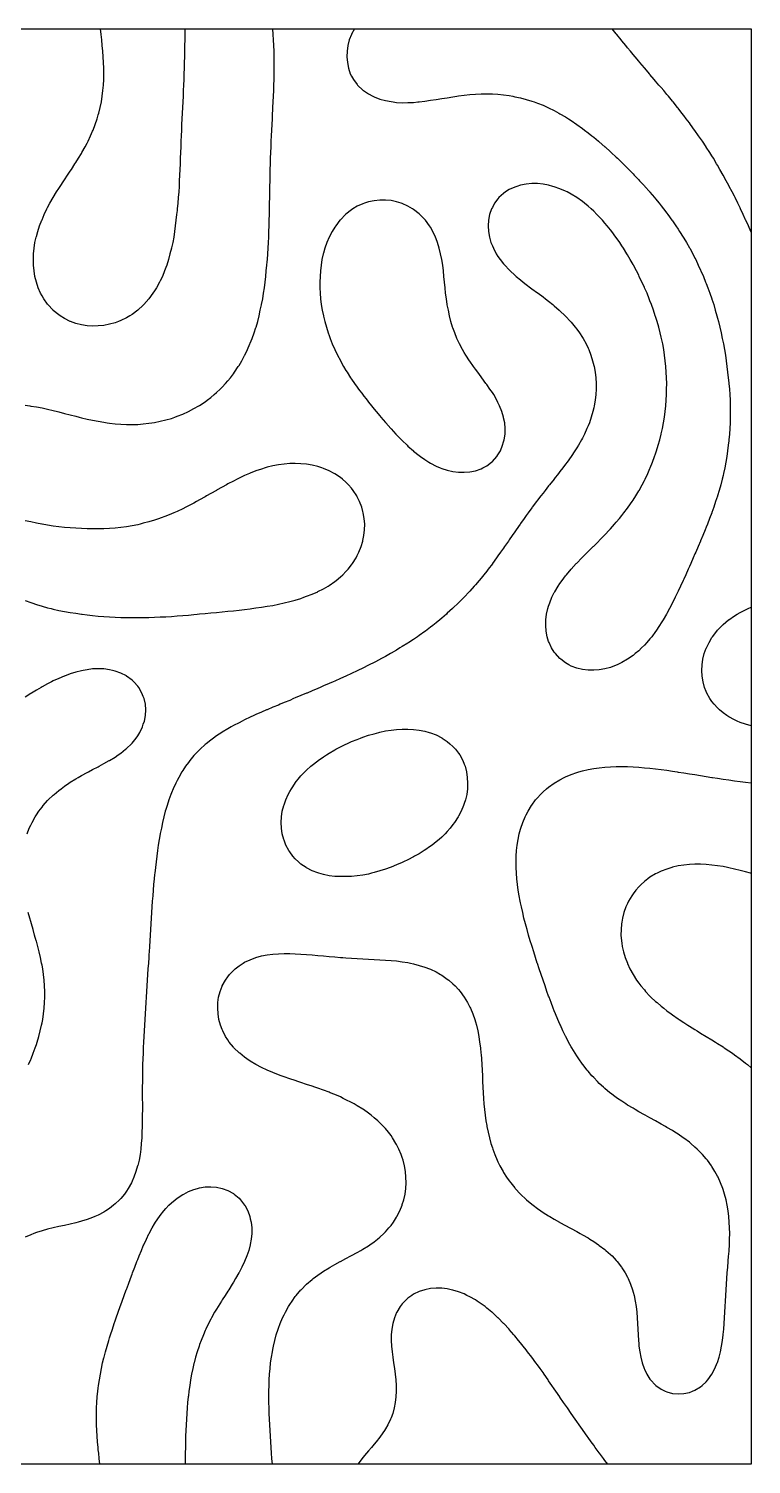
# Model space of a CAD drawing. Header units: metres. Extents: x 0 to 255, y 0 to 255.
# Drawn here: x 126.6 to 255, y 0 to 255 of the extents above; entities that cross this region are included whole.
import ezdxf

# ---------------------------------------------------------------- set-up
doc = ezdxf.new("R2010")
doc.units = ezdxf.units.M

msp = doc.modelspace()

# ---------------------------------------------------------------- linework, layer by layer
for points in [[(0, 0), (0, 255), (255, 255), (255, 0), (0, 0)], [(126, 188.11), (126.84, 188), (127, 187.98), (128, 187.81), (129, 187.63), (130, 187.43), (131, 187.21), (131.75, 187), (132, 186.93), (133, 186.67), (134, 186.42), (135, 186.17), (135.6, 186), (136, 185.89), (137, 185.65), (138, 185.45), (139, 185.26), (140, 185.09), (140.55, 185), (141, 184.93), (142, 184.81), (143, 184.73), (144, 184.69), (145, 184.68), (146, 184.72), (147, 184.79), (148, 184.91), (148.53, 185), (149, 185.08), (150, 185.28), (151, 185.51), (152, 185.79), (152.58, 186), (153, 186.16), (154, 186.54), (155, 186.99), (155.01, 187), (156, 187.51), (156.84, 188), (157, 188.1), (158, 188.75), (158.33, 189), (159, 189.51), (159.59, 190), (160, 190.37), (160.67, 191), (161, 191.33), (161.62, 192), (162, 192.43), (162.47, 193), (163, 193.7), (163.22, 194), (163.87, 195), (164, 195.2), (164.48, 196), (165, 196.96), (165.02, 197), (165.5, 198), (165.94, 199), (166, 199.14), (166.35, 200), (166.68, 201), (167, 201.95), (167.02, 202), (167.32, 203), (167.56, 204), (167.78, 205), (168, 205.97), (168.01, 206), (168.21, 207), (168.37, 208), (168.51, 209), (168.63, 210), (168.74, 211), (168.84, 212), (168.94, 213), (169, 213.61), (169.04, 214), (169.12, 215), (169.18, 216), (169.24, 217), (169.28, 218), (169.32, 219), (169.35, 220), (169.38, 221), (169.4, 222), (169.42, 223), (169.44, 224), (169.46, 225), (169.48, 226), (169.5, 227), (169.52, 228), (169.54, 229), (169.56, 230), (169.58, 231), (169.61, 232), (169.64, 233), (169.68, 234), (169.72, 235), (169.76, 236), (169.81, 237), (169.86, 238), (169.92, 239), (169.97, 240), (170, 240.43), (170.03, 241), (170.09, 242), (170.14, 243), (170.18, 244), (170.21, 245), (170.24, 246), (170.26, 247), (170.26, 248), (170.26, 249), (170.25, 250), (170.22, 251), (170.19, 252), (170.14, 253), (170.08, 254), (170.01, 255)], [(184.5, 255), (184, 254.02), (183.99, 254), (183.59, 253), (183.34, 252), (183.19, 251), (183.15, 250), (183.24, 249), (183.43, 248), (183.77, 247), (184, 246.57), (184.32, 246), (185, 245.07), (185.06, 245), (186, 244.1), (186.13, 244), (187, 243.41), (187.76, 243), (188, 242.87), (189, 242.5), (190, 242.24), (191, 242.05), (191.37, 242), (192, 241.92), (193, 241.86), (194, 241.87), (195, 241.92), (195.77, 242), (196, 242.02), (197, 242.15), (198, 242.29), (199, 242.43), (200, 242.58), (201, 242.73), (202, 242.89), (202.68, 243), (203, 243.05), (204, 243.19), (205, 243.29), (206, 243.36), (207, 243.41), (208, 243.42), (209, 243.41), (210, 243.35), (211, 243.26), (212, 243.12), (212.62, 243), (213, 242.92), (214, 242.7), (215, 242.45), (216, 242.15), (216.41, 242), (217, 241.77), (218, 241.39), (218.87, 241), (219, 240.93), (220, 240.45), (220.82, 240), (221, 239.89), (222, 239.32), (222.5, 239), (223, 238.67), (224, 238), (224, 238), (225, 237.29), (225.37, 237), (226, 236.52), (226.65, 236), (227, 235.71), (227.86, 235), (228, 234.88), (229, 234.02), (229.02, 234), (230, 233.12), (230.13, 233), (231, 232.2), (231.21, 232), (232, 231.24), (232.24, 231), (233, 230.25), (233.24, 230), (234, 229.23), (234.22, 229), (235, 228.17), (235.16, 228), (236, 227.08), (236.07, 227), (236.95, 226), (237, 225.94), (237.79, 225), (238, 224.76), (238.62, 224), (239, 223.52), (239.41, 223), (240, 222.23), (240.18, 222), (240.89, 221), (241, 220.85), (241.58, 220), (242, 219.38), (242.26, 219), (242.87, 218), (243, 217.8), (243.48, 217), (244, 216.1), (244.06, 216), (244.59, 215), (245, 214.22), (245.12, 214), (245.59, 213), (246, 212.13), (246.06, 212), (246.49, 211), (246.89, 210), (247, 209.74), (247.3, 209), (247.64, 208), (247.99, 207), (248, 206.98), (248.33, 206), (248.61, 205), (248.89, 204), (249, 203.61), (249.18, 203), (249.41, 202), (249.63, 201), (249.83, 200), (250, 199.24), (250.05, 199), (250.24, 198), (250.4, 197), (250.54, 196), (250.67, 195), (250.79, 194), (250.9, 193), (251, 192.08), (251.01, 192), (251.1, 191), (251.17, 190), (251.22, 189), (251.25, 188), (251.26, 187), (251.25, 186), (251.23, 185), (251.19, 184), (251.12, 183), (251.03, 182), (251, 181.77), (250.91, 181), (250.78, 180), (250.64, 179), (250.48, 178), (250.31, 177), (250.09, 176), (250, 175.65), (249.83, 175), (249.58, 174), (249.32, 173), (249.01, 172), (249, 171.98), (248.67, 171), (248.35, 170), (248, 169.05), (247.98, 169), (247.6, 168), (247.23, 167), (247, 166.46), (246.8, 166), (246.41, 165), (246, 164.05), (245.97, 164), (245.55, 163), (245.12, 162), (245, 161.74), (244.67, 161), (244.25, 160), (244, 159.47), (243.78, 159), (243.35, 158), (243, 157.25), (242.88, 157), (242.43, 156), (242, 155.08), (241.96, 155), (241.48, 154), (241, 153.03), (240.98, 153), (240.47, 152), (240, 151.14), (239.92, 151), (239.35, 150), (239, 149.44), (238.72, 149), (238.05, 148), (238, 147.93), (237.31, 147), (237, 146.63), (236.46, 146), (236, 145.5), (235.51, 145), (235, 144.52), (234.39, 144), (234, 143.68), (233.02, 143), (233, 142.99), (232, 142.41), (231.16, 142), (231, 141.92), (230, 141.55), (229, 141.3), (228, 141.12), (227, 141.04), (226, 141.06), (225, 141.19), (224, 141.42), (223, 141.78), (222.6, 142), (222, 142.35), (221.14, 143), (221, 143.12), (220.19, 144), (220, 144.26), (219.52, 145), (219.07, 146), (219, 146.18), (218.73, 147), (218.55, 148), (218.49, 149), (218.51, 150), (218.63, 151), (218.85, 152), (219, 152.45), (219.19, 153), (219.58, 154), (220, 154.83), (220.09, 155), (220.67, 156), (221, 156.48), (221.38, 157), (222, 157.82), (222.15, 158), (223, 159), (223, 159), (223.91, 160), (224, 160.09), (224.89, 161), (225, 161.11), (225.89, 162), (226, 162.11), (226.9, 163), (227, 163.1), (227.91, 164), (228, 164.09), (228.89, 165), (229, 165.12), (229.83, 166), (230, 166.19), (230.72, 167), (231, 167.32), (231.58, 168), (232, 168.52), (232.38, 169), (233, 169.83), (233.13, 170), (233.81, 171), (234, 171.28), (234.47, 172), (235, 172.89), (235.07, 173), (235.62, 174), (236, 174.73), (236.15, 175), (236.61, 176), (237, 176.88), (237.06, 177), (237.46, 178), (237.81, 179), (238, 179.51), (238.18, 180), (238.47, 181), (238.73, 182), (238.99, 183), (239, 183.04), (239.23, 184), (239.41, 185), (239.56, 186), (239.68, 187), (239.79, 188), (239.87, 189), (239.93, 190), (239.96, 191), (239.97, 192), (239.94, 193), (239.88, 194), (239.8, 195), (239.7, 196), (239.58, 197), (239.44, 198), (239.26, 199), (239.05, 200), (239, 200.18), (238.79, 201), (238.55, 202), (238.28, 203), (238, 203.86), (237.95, 204), (237.61, 205), (237.28, 206), (237, 206.69), (236.87, 207), (236.48, 208), (236.05, 209), (236, 209.09), (235.58, 210), (235.11, 211), (235, 211.21), (234.59, 212), (234.07, 213), (234, 213.12), (233.5, 214), (233, 214.85), (232.9, 215), (232.3, 216), (232, 216.44), (231.62, 217), (231, 217.9), (230.93, 218), (230.2, 219), (230, 219.25), (229.4, 220), (229, 220.47), (228.54, 221), (228, 221.58), (227.59, 222), (227, 222.59), (226.55, 223), (226, 223.49), (225.38, 224), (225, 224.3), (224, 225), (224, 225), (223, 225.61), (222.27, 226), (222, 226.15), (221, 226.57), (220, 226.92), (219.73, 227), (219, 227.21), (218, 227.39), (217, 227.48), (216, 227.49), (215, 227.4), (214, 227.21), (213.36, 227), (213, 226.87), (212, 226.42), (211.34, 226), (211, 225.75), (210.18, 225), (210, 224.8), (209.41, 224), (209, 223.27), (208.86, 223), (208.52, 222), (208.33, 221), (208.27, 220), (208.32, 219), (208.48, 218), (208.75, 217), (209, 216.42), (209.19, 216), (209.7, 215), (210, 214.55), (210.39, 214), (211, 213.23), (211.2, 213), (212, 212.15), (212.15, 212), (213, 211.22), (213.25, 211), (214, 210.37), (214.46, 210), (215, 209.58), (215.77, 209), (216, 208.82), (217, 208.1), (217.13, 208), (218, 207.35), (218.46, 207), (219, 206.58), (219.72, 206), (220, 205.77), (220.9, 205), (221, 204.9), (221.96, 204), (222, 203.96), (222.9, 203), (223, 202.89), (223.73, 202), (224, 201.65), (224.47, 201), (225, 200.17), (225.11, 200), (225.64, 199), (226, 198.24), (226.12, 198), (226.49, 197), (226.79, 196), (227, 195.2), (227.06, 195), (227.25, 194), (227.36, 193), (227.42, 192), (227.42, 191), (227.37, 190), (227.26, 189), (227.08, 188), (227, 187.68), (226.83, 187), (226.56, 186), (226.23, 185), (226, 184.44), (225.81, 184), (225.37, 183), (225, 182.29), (224.84, 182), (224.29, 181), (224, 180.54), (223.65, 180), (223, 179.02), (222.98, 179), (222.28, 178), (222, 177.63), (221.52, 177), (221, 176.33), (220.74, 176), (220, 175.05), (219.96, 175), (219.17, 174), (219, 173.79), (218.38, 173), (218, 172.52), (217.59, 172), (217, 171.23), (216.82, 171), (216.09, 170), (216, 169.88), (215.36, 169), (215, 168.51), (214.63, 168), (214, 167.09), (213.93, 167), (213.25, 166), (213, 165.64), (212.55, 165), (212, 164.2), (211.86, 164), (211.18, 163), (211, 162.75), (210.47, 162), (210, 161.34), (209.75, 161), (209.02, 160), (209, 159.97), (208.27, 159), (208, 158.65), (207.48, 158), (207, 157.41), (206.66, 157), (206, 156.22), (205.8, 156), (205, 155.1), (204.91, 155), (204, 154.03), (203.97, 154), (203, 153.02), (202.98, 153), (202, 152.06), (201.94, 152), (201, 151.16), (200.83, 151), (200, 150.29), (199.65, 150), (199, 149.46), (198.42, 149), (198, 148.67), (197.1, 148), (197, 147.92), (196, 147.22), (195.68, 147), (195, 146.53), (194.19, 146), (194, 145.87), (193, 145.26), (192.59, 145), (192, 144.64), (191, 144.07), (190.88, 144), (190, 143.5), (189.07, 143), (189, 142.96), (188, 142.44), (187.14, 142), (187, 141.92), (186, 141.44), (185.11, 141), (185, 140.95), (184, 140.48), (183, 140.02), (182.96, 140), (182, 139.56), (181, 139.13), (180.74, 139), (180, 138.67), (179, 138.25), (178.44, 138), (178, 137.8), (177, 137.39), (176.08, 137), (176, 136.96), (175, 136.54), (174, 136.14), (173.68, 136), (173, 135.7), (172, 135.31), (171.28, 135), (171, 134.87), (170, 134.47), (169, 134.04), (168.91, 134), (168, 133.6), (167, 133.18), (166.64, 133), (166, 132.7), (165, 132.25), (164.53, 132), (164, 131.73), (163, 131.22), (162.62, 131), (162, 130.64), (161, 130.05), (160.93, 130), (160, 129.39), (159.46, 129), (159, 128.65), (158.18, 128), (158, 127.84), (157.07, 127), (157, 126.93), (156.1, 126), (156, 125.89), (155.26, 125), (155, 124.67), (154.51, 124), (154, 123.23), (153.85, 123), (153.29, 122), (153, 121.47), (152.75, 121), (152.32, 120), (152, 119.25), (151.89, 119), (151.53, 118), (151.22, 117), (151, 116.31), (150.9, 116), (150.63, 115), (150.41, 114), (150.2, 113), (150, 112.07), (149.98, 112), (149.79, 111), (149.63, 110), (149.5, 109), (149.37, 108), (149.26, 107), (149.14, 106), (149.02, 105), (149, 104.78), (148.91, 104), (148.82, 103), (148.73, 102), (148.66, 101), (148.59, 100), (148.53, 99), (148.47, 98), (148.41, 97), (148.36, 96), (148.3, 95), (148.24, 94), (148.17, 93), (148.11, 92), (148.03, 91), (148, 90.55), (147.96, 90), (147.89, 89), (147.82, 88), (147.75, 87), (147.69, 86), (147.63, 85), (147.57, 84), (147.51, 83), (147.45, 82), (147.4, 81), (147.34, 80), (147.28, 79), (147.22, 78), (147.16, 77), (147.11, 76), (147.05, 75), (147, 74.02), (147, 74), (146.95, 73), (146.91, 72), (146.88, 71), (146.86, 70), (146.84, 69), (146.83, 68), (146.82, 67), (146.82, 66), (146.82, 65), (146.83, 64), (146.83, 63), (146.82, 62), (146.81, 61), (146.79, 60), (146.76, 59), (146.71, 58), (146.64, 57), (146.54, 56), (146.42, 55), (146.24, 54), (146, 53.05), (145.99, 53), (145.68, 52), (145.34, 51), (145, 50.27), (144.87, 50), (144.33, 49), (144, 48.51), (143.63, 48), (143, 47.23), (142.78, 47), (142, 46.24), (141.72, 46), (141, 45.45), (140.33, 45), (140, 44.79), (139, 44.28), (138.4, 44), (138, 43.82), (137, 43.46), (136, 43.17), (135.43, 43), (135, 42.87), (134, 42.64), (133, 42.44), (132, 42.23), (131.01, 42), (131, 42), (130, 41.74), (129, 41.49), (128, 41.18), (127.54, 41), (127, 40.78), (126, 40.36)], [(154.39, 255), (154.38, 254), (154.36, 253), (154.34, 252), (154.32, 251), (154.29, 250), (154.27, 249), (154.24, 248), (154.21, 247), (154.17, 246), (154.13, 245), (154.09, 244), (154.05, 243), (154, 242.02), (154, 242), (153.95, 241), (153.9, 240), (153.85, 239), (153.81, 238), (153.77, 237), (153.72, 236), (153.68, 235), (153.64, 234), (153.6, 233), (153.56, 232), (153.53, 231), (153.48, 230), (153.44, 229), (153.39, 228), (153.34, 227), (153.28, 226), (153.21, 225), (153.13, 224), (153.03, 223), (153, 222.71), (152.92, 222), (152.8, 221), (152.68, 220), (152.55, 219), (152.4, 218), (152.22, 217), (152, 216.05), (151.99, 216), (151.73, 215), (151.47, 214), (151.17, 213), (151, 212.57), (150.78, 212), (150.38, 211), (150, 210.21), (149.89, 210), (149.36, 209), (149, 208.44), (148.71, 208), (148, 207.04), (147.97, 207), (147.09, 206), (147, 205.91), (146, 205), (146, 205), (145, 204.26), (144.6, 204), (144, 203.64), (143, 203.17), (142.61, 203), (142, 202.76), (141, 202.49), (140, 202.31), (139, 202.21), (138, 202.19), (137, 202.25), (136, 202.4), (135, 202.64), (134.04, 203), (134, 203.02), (133, 203.5), (132.21, 204), (132, 204.15), (131, 204.96), (130.96, 205), (130.05, 206), (130, 206.06), (129.34, 207), (129, 207.57), (128.76, 208), (128.34, 209), (128, 210), (128, 210), (127.74, 211), (127.58, 212), (127.49, 213), (127.47, 214), (127.5, 215), (127.59, 216), (127.75, 217), (127.98, 218), (128, 218.07), (128.27, 219), (128.58, 220), (128.96, 221), (129, 221.08), (129.41, 222), (129.88, 223), (130, 223.22), (130.42, 224), (130.99, 225), (131, 225.02), (131.59, 226), (132, 226.63), (132.24, 227), (132.88, 228), (133, 228.17), (133.55, 229), (134, 229.67), (134.22, 230), (134.85, 231), (135, 231.22), (135.49, 232), (136, 232.85), (136.09, 233), (136.64, 234), (137, 234.67), (137.18, 235), (137.64, 236), (138, 236.82), (138.08, 237), (138.46, 238), (138.78, 239), (139, 239.69), (139.1, 240), (139.35, 241), (139.54, 242), (139.69, 243), (139.81, 244), (139.9, 245), (139.96, 246), (139.99, 247), (139.98, 248), (139.94, 249), (139.88, 250), (139.8, 251), (139.71, 252), (139.62, 253), (139.52, 254), (139.41, 255)], [(255, 218.86), (254.93, 219), (254.49, 220), (254.04, 221), (254, 221.08), (253.57, 222), (253.11, 223), (253, 223.2), (252.61, 224), (252.13, 225), (252, 225.23), (251.6, 226), (251.09, 227), (251, 227.17), (250.55, 228), (250, 229), (250, 229), (249.44, 230), (249, 230.74), (248.84, 231), (248.26, 232), (248, 232.4), (247.62, 233), (247, 233.97), (246.98, 234), (246.33, 235), (246, 235.47), (245.63, 236), (245, 236.9), (244.93, 237), (244.21, 238), (244, 238.28), (243.46, 239), (243, 239.6), (242.68, 240), (242, 240.87), (241.9, 241), (241.11, 242), (241, 242.13), (240.29, 243), (240, 243.34), (239.45, 244), (239, 244.53), (238.6, 245), (238, 245.71), (237.75, 246), (237, 246.89), (236.9, 247), (236.06, 248), (236, 248.07), (235.21, 249), (235, 249.25), (234.37, 250), (234, 250.43), (233.52, 251), (233, 251.63), (232.69, 252), (232, 252.85), (231.88, 253), (231.09, 254), (231, 254.11), (230.3, 255)], [(200, 176.88), (201, 176.56), (202, 176.35), (203, 176.23), (204, 176.21), (205, 176.29), (206, 176.49), (207, 176.83), (207.33, 177), (208, 177.38), (208.84, 178), (209, 178.15), (209.77, 179), (210, 179.32), (210.42, 180), (210.83, 181), (211, 181.59), (211.12, 182), (211.26, 183), (211.28, 184), (211.19, 185), (211, 185.87), (210.97, 186), (210.67, 187), (210.3, 188), (210, 188.6), (209.79, 189), (209.24, 190), (209, 190.36), (208.58, 191), (208, 191.83), (207.87, 192), (207.15, 193), (207, 193.19), (206.4, 194), (206, 194.53), (205.65, 195), (205, 195.94), (204.96, 196), (204.32, 197), (204, 197.51), (203.71, 198), (203.19, 199), (203, 199.39), (202.7, 200), (202.31, 201), (202, 201.85), (201.94, 202), (201.63, 203), (201.4, 204), (201.19, 205), (201, 205.96), (200.99, 206), (200.83, 207), (200.7, 208), (200.6, 209), (200.5, 210), (200.41, 211), (200.31, 212), (200.18, 213), (200, 214), (200, 214.02), (199.8, 215), (199.56, 216), (199.28, 217), (199, 217.7), (198.88, 218), (198.42, 219), (198, 219.72), (197.82, 220), (197.1, 221), (197, 221.11), (196.14, 222), (196, 222.13), (195, 222.9), (194.84, 223), (194, 223.5), (193, 223.93), (192.82, 224), (192, 224.27), (191, 224.47), (190, 224.56), (189, 224.55), (188, 224.45), (187, 224.25), (186.29, 224), (186, 223.89), (185, 223.45), (184.24, 223), (184, 222.84), (183, 222.08), (182.91, 222), (182, 221.08), (181.93, 221), (181.17, 220), (181, 219.76), (180.53, 219), (180.02, 218), (180, 217.97), (179.58, 217), (179.26, 216), (179, 215.13), (178.96, 215), (178.73, 214), (178.57, 213), (178.46, 212), (178.39, 211), (178.36, 210), (178.37, 209), (178.42, 208), (178.5, 207), (178.61, 206), (178.77, 205), (178.99, 204), (179, 203.95), (179.24, 203), (179.51, 202), (179.81, 201), (180, 200.5), (180.19, 200), (180.57, 199), (181, 198.04), (181.02, 198), (181.5, 197), (182, 196.04), (182.02, 196), (182.58, 195), (183, 194.31), (183.2, 194), (183.82, 193), (184, 192.74), (184.51, 192), (185, 191.31), (185.23, 191), (185.97, 190), (186, 189.96), (186.74, 189), (187, 188.67), (187.54, 188), (188, 187.44), (188.37, 187), (189, 186.25), (189.21, 186), (190, 185.08), (190.08, 185), (190.96, 184), (191, 183.95), (191.87, 183), (192, 182.87), (192.84, 182), (193, 181.83), (193.86, 181), (194, 180.87), (194.97, 180), (195, 179.98), (196, 179.18), (196.23, 179), (197, 178.46), (197.72, 178), (198, 177.82), (199, 177.32), (199.73, 177), (200, 176.88)], [(126, 153.45), (127, 153.07), (127.19, 153), (128, 152.71), (129, 152.42), (130, 152.16), (130.61, 152), (131, 151.89), (132, 151.67), (133, 151.49), (134, 151.33), (135, 151.17), (136, 151.02), (136.13, 151), (137, 150.88), (138, 150.76), (139, 150.66), (140, 150.59), (141, 150.52), (142, 150.47), (143, 150.44), (144, 150.41), (145, 150.4), (146, 150.4), (147, 150.41), (148, 150.44), (149, 150.47), (150, 150.51), (151, 150.56), (152, 150.62), (153, 150.69), (154, 150.76), (155, 150.85), (156, 150.94), (156.58, 151), (157, 151.04), (158, 151.14), (159, 151.24), (160, 151.33), (161, 151.42), (162, 151.51), (163, 151.61), (164, 151.71), (165, 151.83), (166, 151.96), (166.26, 152), (167, 152.11), (168, 152.26), (169, 152.41), (170, 152.57), (171, 152.76), (172, 152.99), (172.04, 153), (173, 153.25), (174, 153.51), (175, 153.8), (175.54, 154), (176, 154.18), (177, 154.55), (177.98, 155), (178, 155.01), (179, 155.52), (179.81, 156), (180, 156.12), (181, 156.79), (181.26, 157), (182, 157.61), (182.43, 158), (183, 158.58), (183.38, 159), (184, 159.78), (184.16, 160), (184.78, 161), (185, 161.41), (185.31, 162), (185.68, 163), (185.98, 164), (186, 164.08), (186.2, 165), (186.31, 166), (186.33, 167), (186.25, 168), (186.08, 169), (186, 169.26), (185.79, 170), (185.43, 171), (185, 171.86), (184.92, 172), (184.29, 173), (184, 173.36), (183.45, 174), (183, 174.45), (182.37, 175), (182, 175.3), (181, 175.95), (180.92, 176), (180, 176.49), (179, 176.9), (178.73, 177), (178, 177.25), (177, 177.48), (176, 177.64), (175, 177.73), (174, 177.77), (173, 177.74), (172, 177.67), (171, 177.54), (170, 177.36), (169, 177.11), (168.65, 177), (168, 176.79), (167, 176.46), (166, 176.08), (165.84, 176), (165, 175.63), (164, 175.17), (163.67, 175), (163, 174.65), (162, 174.13), (161.77, 174), (161, 173.57), (160, 173.01), (159.99, 173), (159, 172.44), (158.24, 172), (158, 171.85), (157, 171.31), (156.45, 171), (156, 170.75), (155, 170.24), (154.54, 170), (154, 169.72), (153, 169.27), (152.41, 169), (152, 168.81), (151, 168.42), (150, 168.05), (149.86, 168), (149, 167.7), (148, 167.41), (147, 167.15), (146.41, 167), (146, 166.89), (145, 166.69), (144, 166.53), (143, 166.41), (142, 166.3), (141, 166.23), (140, 166.17), (139, 166.14), (138, 166.14), (137, 166.16), (136, 166.2), (135, 166.26), (134, 166.33), (133, 166.43), (132, 166.53), (131, 166.66), (130, 166.81), (129, 166.99), (128.97, 167), (128, 167.2), (127, 167.4), (126, 167.61)], [(255, 131.18), (254, 131.44), (253, 131.77), (252.48, 132), (252, 132.23), (251, 132.76), (250.64, 133), (250, 133.46), (249.36, 134), (249, 134.34), (248.4, 135), (248, 135.51), (247.66, 136), (247.13, 137), (247, 137.28), (246.7, 138), (246.44, 139), (246.29, 140), (246.23, 141), (246.28, 142), (246.41, 143), (246.65, 144), (247, 144.96), (247.02, 145), (247.49, 146), (248, 146.84), (248.11, 147), (248.85, 148), (249, 148.16), (249.8, 149), (250, 149.19), (250.97, 150), (251, 150.02), (252, 150.71), (252.47, 151), (253, 151.31), (254, 151.79), (254.45, 152), (255, 152.24)], [(126.37, 112), (126.74, 113), (127, 113.54), (127.23, 114), (127.77, 115), (128, 115.35), (128.44, 116), (129, 116.74), (129.22, 117), (130, 117.88), (130.11, 118), (131, 118.86), (131.16, 119), (132, 119.7), (132.38, 120), (133, 120.46), (133.79, 121), (134, 121.14), (135, 121.74), (135.44, 122), (136, 122.33), (137, 122.86), (137.26, 123), (138, 123.4), (139, 123.91), (139.15, 124), (140, 124.46), (140.96, 125), (141, 125.03), (142, 125.63), (142.53, 126), (143, 126.34), (143.84, 127), (144, 127.14), (144.9, 128), (145, 128.11), (145.73, 129), (146, 129.4), (146.38, 130), (146.84, 131), (147, 131.46), (147.19, 132), (147.38, 133), (147.43, 134), (147.36, 135), (147.14, 136), (147, 136.36), (146.74, 137), (146.19, 138), (146, 138.24), (145.33, 139), (145, 139.31), (144.04, 140), (144, 140.03), (143, 140.53), (142, 140.88), (141.53, 141), (141, 141.13), (140, 141.27), (139, 141.31), (138, 141.27), (137, 141.14), (136.3, 141), (136, 140.94), (135, 140.68), (134, 140.39), (133, 140.02), (132.95, 140), (132, 139.6), (131, 139.15), (130.71, 139), (130, 138.63), (129, 138.1), (128.83, 138), (128, 137.51), (127.16, 137), (127, 136.9), (126, 136.27)], [(179, 104.74), (178.16, 105), (178, 105.05), (177, 105.44), (176, 105.95), (175.92, 106), (175, 106.62), (174.55, 107), (174, 107.52), (173.57, 108), (173, 108.77), (172.84, 109), (172.33, 110), (172, 110.85), (171.94, 111), (171.67, 112), (171.54, 113), (171.5, 114), (171.55, 115), (171.69, 116), (171.95, 117), (172, 117.15), (172.3, 118), (172.73, 119), (173, 119.49), (173.3, 120), (173.95, 121), (174, 121.06), (174.75, 122), (175, 122.28), (175.68, 123), (176, 123.31), (176.77, 124), (177, 124.19), (178, 124.97), (178.04, 125), (179, 125.66), (179.51, 126), (180, 126.32), (181, 126.88), (181.2, 127), (182, 127.43), (183, 127.91), (183.18, 128), (184, 128.38), (185, 128.77), (185.58, 129), (186, 129.17), (187, 129.49), (188, 129.77), (188.85, 130), (189, 130.04), (190, 130.26), (191, 130.42), (192, 130.53), (193, 130.58), (194, 130.59), (195, 130.54), (196, 130.43), (197, 130.24), (197.8, 130), (198, 129.93), (199, 129.55), (200, 129.06), (200.09, 129), (201, 128.39), (201.47, 128), (202, 127.51), (202.47, 127), (203, 126.3), (203.21, 126), (203.73, 125), (204, 124.35), (204.15, 124), (204.41, 123), (204.55, 122), (204.61, 121), (204.57, 120), (204.45, 119), (204.23, 118), (204, 117.35), (203.88, 117), (203.46, 116), (203, 115.13), (202.92, 115), (202.29, 114), (202, 113.62), (201.51, 113), (201, 112.43), (200.59, 112), (200, 111.42), (199.53, 111), (199, 110.55), (198.3, 110), (198, 109.77), (197, 109.09), (196.86, 109), (196, 108.46), (195.2, 108), (195, 107.88), (194, 107.38), (193.24, 107), (193, 106.88), (192, 106.46), (191, 106.07), (190.84, 106), (190, 105.69), (189, 105.39), (188, 105.12), (187.56, 105), (187, 104.85), (186, 104.66), (185, 104.52), (184, 104.42), (183, 104.38), (182, 104.38), (181, 104.43), (180, 104.55), (179, 104.74)], [(169.93, 0), (169.85, 1), (169.78, 2), (169.7, 3), (169.64, 4), (169.57, 5), (169.51, 6), (169.46, 7), (169.41, 8), (169.37, 9), (169.34, 10), (169.32, 11), (169.31, 12), (169.32, 13), (169.34, 14), (169.38, 15), (169.43, 16), (169.51, 17), (169.61, 18), (169.74, 19), (169.92, 20), (170, 20.38), (170.14, 21), (170.37, 22), (170.62, 23), (170.94, 24), (171, 24.15), (171.32, 25), (171.72, 26), (172, 26.56), (172.23, 27), (172.76, 28), (173, 28.37), (173.42, 29), (174, 29.8), (174.16, 30), (175, 30.99), (175.01, 31), (176, 31.99), (176.01, 32), (177, 32.84), (177.19, 33), (178, 33.6), (178.57, 34), (179, 34.29), (180, 34.89), (180.18, 35), (181, 35.47), (181.98, 36), (182, 36.01), (183, 36.54), (183.86, 37), (184, 37.08), (185, 37.61), (185.66, 38), (186, 38.21), (187, 38.82), (187.25, 39), (188, 39.53), (188.59, 40), (189, 40.34), (189.71, 41), (190, 41.29), (190.64, 42), (191, 42.44), (191.42, 43), (192, 43.92), (192.05, 44), (192.55, 45), (192.96, 46), (193, 46.13), (193.28, 47), (193.49, 48), (193.62, 49), (193.68, 50), (193.66, 51), (193.57, 52), (193.42, 53), (193.17, 54), (193, 54.48), (192.81, 55), (192.41, 56), (192, 56.78), (191.88, 57), (191.27, 58), (191, 58.38), (190.53, 59), (190, 59.63), (189.66, 60), (189, 60.67), (188.65, 61), (188, 61.57), (187.47, 62), (187, 62.37), (186.09, 63), (186, 63.06), (185, 63.67), (184.45, 64), (184, 64.26), (183, 64.75), (182.5, 65), (182, 65.25), (181, 65.66), (180.19, 66), (180, 66.08), (179, 66.46), (178, 66.8), (177.46, 67), (177, 67.17), (176, 67.49), (175, 67.8), (174.44, 68), (174, 68.16), (173, 68.48), (172, 68.81), (171.51, 69), (171, 69.2), (170, 69.57), (169, 70), (169, 70), (168, 70.47), (167, 70.99), (166.99, 71), (166, 71.59), (165.4, 72), (165, 72.29), (164.12, 73), (164, 73.11), (163.09, 74), (163, 74.1), (162.27, 75), (162, 75.38), (161.6, 76), (161.1, 77), (161, 77.22), (160.69, 78), (160.43, 79), (160.27, 80), (160.21, 81), (160.25, 82), (160.38, 83), (160.63, 84), (161, 84.93), (161.03, 85), (161.57, 86), (162, 86.6), (162.32, 87), (163, 87.72), (163.32, 88), (164, 88.54), (164.72, 89), (165, 89.17), (166, 89.63), (166.98, 90), (167, 90.01), (168, 90.3), (169, 90.49), (170, 90.61), (171, 90.69), (172, 90.72), (173, 90.72), (174, 90.69), (175, 90.63), (176, 90.57), (177, 90.49), (178, 90.4), (179, 90.31), (180, 90.22), (181, 90.13), (182, 90.04), (182.44, 90), (183, 89.95), (184, 89.88), (185, 89.82), (186, 89.77), (187, 89.72), (188, 89.67), (189, 89.62), (190, 89.57), (191, 89.49), (192, 89.4), (193, 89.28), (194, 89.11), (194.46, 89), (195, 88.88), (196, 88.62), (197, 88.32), (197.81, 88), (198, 87.92), (199, 87.46), (199.81, 87), (200, 86.88), (201, 86.2), (201.25, 86), (202, 85.36), (202.37, 85), (203, 84.32), (203.27, 84), (204, 83), (204, 82.99), (204.6, 82), (205, 81.22), (205.12, 81), (205.53, 80), (205.87, 79), (206, 78.59), (206.18, 78), (206.42, 77), (206.59, 76), (206.74, 75), (206.87, 74), (206.98, 73), (207, 72.8), (207.07, 72), (207.14, 71), (207.2, 70), (207.24, 69), (207.28, 68), (207.33, 67), (207.38, 66), (207.43, 65), (207.5, 64), (207.59, 63), (207.7, 62), (207.84, 61), (208, 60.16), (208.03, 60), (208.24, 59), (208.47, 58), (208.74, 57), (209, 56.22), (209.08, 56), (209.45, 55), (209.86, 54), (210, 53.72), (210.36, 53), (210.9, 52), (211, 51.85), (211.54, 51), (212, 50.34), (212.26, 50), (213, 49.08), (213.07, 49), (213.99, 48), (214, 47.98), (215, 47.04), (215.05, 47), (216, 46.21), (216.26, 46), (217, 45.45), (217.63, 45), (218, 44.75), (219, 44.13), (219.21, 44), (220, 43.53), (220.94, 43), (221, 42.96), (222, 42.43), (222.79, 42), (223, 41.88), (224, 41.35), (224.63, 41), (225, 40.78), (226, 40.22), (226.34, 40), (227, 39.58), (227.85, 39), (228, 38.89), (229, 38.14), (229.16, 38), (230, 37.25), (230.26, 37), (231, 36.2), (231.18, 36), (231.93, 35), (232, 34.91), (232.57, 34), (233, 33.21), (233.12, 33), (233.54, 32), (233.88, 31), (234, 30.6), (234.18, 30), (234.39, 29), (234.54, 28), (234.64, 27), (234.72, 26), (234.78, 25), (234.83, 24), (234.88, 23), (234.95, 22), (235, 21.47), (235.05, 21), (235.18, 20), (235.36, 19), (235.59, 18), (235.95, 17), (236, 16.9), (236.44, 16), (237, 15.14), (237.11, 15), (238, 14.06), (238.07, 14), (239, 13.36), (239.73, 13), (240, 12.87), (241, 12.6), (242, 12.51), (243, 12.56), (244, 12.77), (244.57, 13), (245, 13.19), (246, 13.78), (246.28, 14), (247, 14.67), (247.3, 15), (248, 15.98), (248.01, 16), (248.55, 17), (248.96, 18), (249, 18.11), (249.3, 19), (249.53, 20), (249.71, 21), (249.86, 22), (249.99, 23), (250, 23.05), (250.1, 24), (250.18, 25), (250.25, 26), (250.31, 27), (250.36, 28), (250.41, 29), (250.47, 30), (250.53, 31), (250.59, 32), (250.66, 33), (250.74, 34), (250.82, 35), (250.9, 36), (250.98, 37), (251, 37.28), (251.05, 38), (251.11, 39), (251.15, 40), (251.16, 41), (251.14, 42), (251.09, 43), (251, 44), (251, 44), (250.87, 45), (250.71, 46), (250.51, 47), (250.27, 48), (250, 48.79), (249.93, 49), (249.55, 50), (249.1, 51), (249, 51.18), (248.55, 52), (248, 52.89), (247.93, 53), (247.21, 54), (247, 54.25), (246.36, 55), (246, 55.38), (245.37, 56), (245, 56.35), (244.24, 57), (244, 57.2), (243, 57.94), (242.92, 58), (242, 58.63), (241.43, 59), (241, 59.28), (240, 59.85), (239.76, 60), (239, 60.43), (238, 60.98), (237.97, 61), (237, 61.53), (236.14, 62), (236, 62.08), (235, 62.63), (234.37, 63), (234, 63.23), (233, 63.82), (232.72, 64), (232, 64.48), (231.24, 65), (231, 65.18), (230, 65.92), (229.9, 66), (229, 66.75), (228.72, 67), (228, 67.66), (227.66, 68), (227, 68.68), (226.7, 69), (226, 69.81), (225.84, 70), (225.07, 71), (225, 71.1), (224.36, 72), (224, 72.54), (223.7, 73), (223.11, 74), (223, 74.18), (222.54, 75), (222.03, 76), (222, 76.05), (221.53, 77), (221.08, 78), (221, 78.18), (220.63, 79), (220.24, 80), (220, 80.56), (219.81, 81), (219.44, 82), (219.07, 83), (219, 83.18), (218.69, 84), (218.36, 85), (218, 86), (218, 86), (217.65, 87), (217.34, 88), (217, 88.98), (216.99, 89), (216.66, 90), (216.36, 91), (216.05, 92), (216, 92.14), (215.72, 93), (215.45, 94), (215.17, 95), (215, 95.57), (214.87, 96), (214.61, 97), (214.39, 98), (214.16, 99), (214, 99.71), (213.93, 100), (213.74, 101), (213.58, 102), (213.46, 103), (213.36, 104), (213.28, 105), (213.23, 106), (213.22, 107), (213.25, 108), (213.31, 109), (213.41, 110), (213.56, 111), (213.77, 112), (214, 112.79), (214.07, 113), (214.41, 114), (214.81, 115), (215, 115.36), (215.34, 116), (215.93, 117), (216, 117.09), (216.67, 118), (217, 118.39), (217.56, 119), (218, 119.44), (218.64, 120), (219, 120.3), (219.99, 121), (220, 121.01), (221, 121.6), (221.77, 122), (222, 122.12), (223, 122.53), (224, 122.88), (224.38, 123), (225, 123.2), (226, 123.42), (227, 123.6), (228, 123.73), (229, 123.83), (230, 123.9), (231, 123.94), (232, 123.94), (233, 123.92), (234, 123.87), (235, 123.8), (236, 123.72), (237, 123.63), (238, 123.52), (239, 123.41), (240, 123.28), (241, 123.14), (241.83, 123), (242, 122.97), (243, 122.8), (244, 122.65), (245, 122.5), (246, 122.35), (247, 122.2), (248, 122.02), (248.12, 122), (249, 121.85), (250, 121.69), (251, 121.55), (252, 121.42), (253, 121.29), (254, 121.16), (255, 121.02)], [(255, 104.96), (254.88, 105), (254, 105.25), (253, 105.5), (252, 105.73), (251, 105.96), (250.8, 106), (250, 106.17), (249, 106.33), (248, 106.45), (247, 106.54), (246, 106.58), (245, 106.58), (244, 106.54), (243, 106.44), (242, 106.29), (241, 106.05), (240.86, 106), (240, 105.73), (239, 105.36), (238.27, 105), (238, 104.86), (237, 104.27), (236.62, 104), (236, 103.51), (235.43, 103), (235, 102.57), (234.49, 102), (234, 101.35), (233.75, 101), (233.19, 100), (233, 99.63), (232.71, 99), (232.38, 98), (232.13, 97), (232, 96.28), (231.95, 96), (231.86, 95), (231.85, 94), (231.93, 93), (232, 92.56), (232.09, 92), (232.31, 91), (232.59, 90), (232.98, 89), (233, 88.95), (233.44, 88), (233.99, 87), (234, 86.98), (234.63, 86), (235, 85.49), (235.38, 85), (236, 84.25), (236.23, 84), (237, 83.18), (237.18, 83), (238, 82.23), (238.26, 82), (239, 81.37), (239.45, 81), (240, 80.57), (240.76, 80), (241, 79.82), (242, 79.15), (242.21, 79), (243, 78.48), (243.74, 78), (244, 77.83), (245, 77.23), (245.36, 77), (246, 76.6), (247, 76), (247, 76), (248, 75.39), (248.62, 75), (249, 74.75), (250, 74.13), (250.2, 74), (251, 73.46), (251.67, 73), (252, 72.76), (253, 72.04), (253.05, 72), (254, 71.27), (254.32, 71), (255, 70.43)], [(126.61, 71), (127, 71.9), (127.05, 72), (127.44, 73), (127.79, 74), (128, 74.58), (128.15, 75), (128.44, 76), (128.69, 77), (128.92, 78), (129, 78.39), (129.13, 79), (129.28, 80), (129.39, 81), (129.46, 82), (129.49, 83), (129.49, 84), (129.45, 85), (129.38, 86), (129.28, 87), (129.13, 88), (129, 88.67), (128.93, 89), (128.72, 90), (128.51, 91), (128.27, 92), (128, 92.94), (127.98, 93), (127.69, 94), (127.42, 95), (127.13, 96), (127, 96.42), (126.82, 97), (126.55, 98)], [(139.3, 0), (139.18, 1), (139.07, 2), (139, 2.58), (138.95, 3), (138.85, 4), (138.77, 5), (138.72, 6), (138.68, 7), (138.66, 8), (138.66, 9), (138.69, 10), (138.74, 11), (138.82, 12), (138.92, 13), (139, 13.55), (139.06, 14), (139.22, 15), (139.39, 16), (139.57, 17), (139.77, 18), (140, 18.88), (140.03, 19), (140.3, 20), (140.56, 21), (140.85, 22), (141, 22.44), (141.19, 23), (141.5, 24), (141.82, 25), (142, 25.48), (142.19, 26), (142.53, 27), (142.88, 28), (143, 28.3), (143.27, 29), (143.61, 30), (143.98, 31), (144, 31.05), (144.36, 32), (144.71, 33), (145, 33.75), (145.1, 34), (145.47, 35), (145.84, 36), (146, 36.37), (146.26, 37), (146.65, 38), (147, 38.79), (147.1, 39), (147.55, 40), (148, 40.92), (148.05, 41), (148.58, 42), (149, 42.7), (149.19, 43), (149.85, 44), (150, 44.2), (150.63, 45), (151, 45.41), (151.56, 46), (152, 46.42), (152.68, 47), (153, 47.25), (154, 47.9), (154.17, 48), (155, 48.43), (156, 48.81), (156.64, 49), (157, 49.11), (158, 49.27), (159, 49.31), (160, 49.23), (160.99, 49), (161, 49), (162, 48.63), (163, 48.09), (163.12, 48), (164, 47.27), (164.27, 47), (165, 46.04), (165.03, 46), (165.55, 45), (165.9, 44), (166, 43.61), (166.15, 43), (166.26, 42), (166.27, 41), (166.18, 40), (166, 39.07), (165.99, 39), (165.72, 38), (165.4, 37), (165, 36.03), (164.98, 36), (164.51, 35), (164, 34.04), (163.98, 34), (163.4, 33), (163, 32.35), (162.77, 32), (162.16, 31), (162, 30.77), (161.51, 30), (161, 29.21), (160.86, 29), (160.27, 28), (160, 27.56), (159.66, 27), (159.12, 26), (159, 25.78), (158.59, 25), (158.12, 24), (158, 23.74), (157.66, 23), (157.28, 22), (157, 21.26), (156.9, 21), (156.57, 20), (156.29, 19), (156.02, 18), (156, 17.92), (155.77, 17), (155.57, 16), (155.4, 15), (155.25, 14), (155.11, 13), (155, 12.17), (154.98, 12), (154.86, 11), (154.77, 10), (154.7, 9), (154.64, 8), (154.59, 7), (154.55, 6), (154.52, 5), (154.49, 4), (154.47, 3), (154.45, 2), (154.43, 1), (154.41, 0)], [(229.52, 0), (229, 0.68), (228.75, 1), (228.01, 2), (228, 2.01), (227.28, 3), (227, 3.38), (226.54, 4), (226, 4.76), (225.82, 5), (225.13, 6), (225, 6.18), (224.42, 7), (224, 7.6), (223.71, 8), (223.03, 9), (223, 9.05), (222.35, 10), (222, 10.5), (221.65, 11), (221, 11.95), (220.97, 12), (220.29, 13), (220, 13.41), (219.59, 14), (219, 14.84), (218.89, 15), (218.2, 16), (218, 16.28), (217.48, 17), (217, 17.66), (216.75, 18), (216.02, 19), (216, 19.03), (215.27, 20), (215, 20.34), (214.48, 21), (214, 21.6), (213.67, 22), (213, 22.81), (212.83, 23), (212, 23.95), (211.96, 24), (211.03, 25), (211, 25.03), (210.03, 26), (210, 26.02), (209, 26.94), (208.93, 27), (208, 27.76), (207.7, 28), (207, 28.52), (206.29, 29), (206, 29.19), (205, 29.74), (204.49, 30), (204, 30.25), (203, 30.62), (202, 30.92), (201.66, 31), (201, 31.15), (200, 31.28), (199, 31.3), (198, 31.22), (197, 31), (196.99, 31), (196, 30.67), (195, 30.21), (194.69, 30), (194, 29.5), (193.45, 29), (193, 28.51), (192.6, 28), (192.01, 27), (192, 26.97), (191.59, 26), (191.32, 25), (191.14, 24), (191.04, 23), (191.03, 22), (191.08, 21), (191.18, 20), (191.31, 19), (191.45, 18), (191.59, 17), (191.72, 16), (191.83, 15), (191.91, 14), (191.92, 13), (191.87, 12), (191.75, 11), (191.57, 10), (191.3, 9), (191, 8.25), (190.89, 8), (190.42, 7), (190, 6.29), (189.82, 6), (189.14, 5), (189, 4.82), (188.36, 4), (188, 3.57), (187.51, 3), (187, 2.4), (186.66, 2), (186, 1.19), (185.85, 1), (185.13, 0)]]:
    msp.add_lwpolyline(points)

doc.saveas('drawing.dxf')
